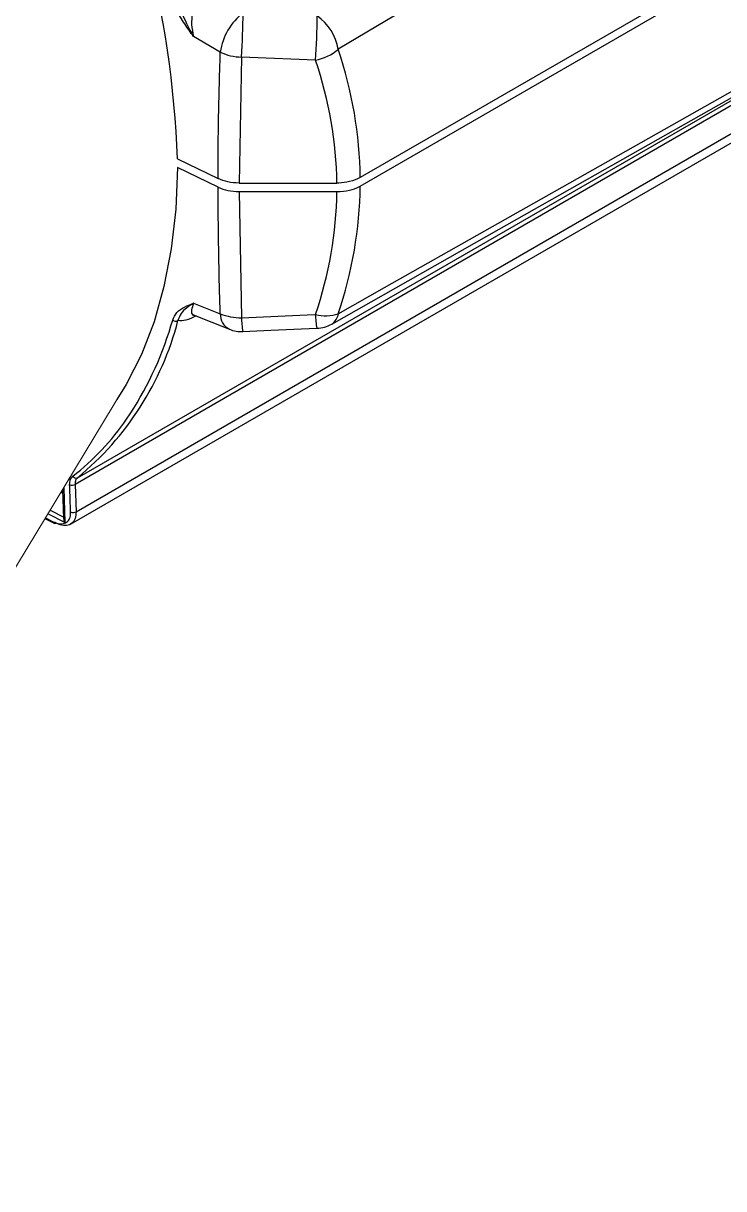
# Model space of a CAD drawing. Extents: x 11 to 120, y 2 to 94.
# Drawn here: x 84.855 to 87.52, y 66.736 to 71.172 of the extents above; entities that cross this region are included whole.
import ezdxf

# ---------------------------------------------------------------- set-up
doc = ezdxf.new("R2010")
doc.units = 0
doc.header["$MEASUREMENT"] = 0
doc.linetypes.add('SLD-Solid', pattern=[0])
doc.layers.add('OBJECT', color=7, linetype='CONTINUOUS')

msp = doc.modelspace()

# ---------------------------------------------------------------- linework, layer by layer
at = {"layer": 'OBJECT'}
for p, q in [((89.4488, 72.4967), (86.1367, 70.5848)), ((86.1367, 70.5521), (89.4488, 72.4641)), ((85.6045, 71.0622), (85.5026, 71.1214)), ((85.0609, 69.4421), (87.8321, 71.0418)), ((85.685, 71.0433), (85.6762, 70.5636)), ((87.8216, 71.0159), (85.0516, 69.4168)), ((85.0343, 69.2652), (87.958, 70.953)), ((85.0554, 69.3127), (87.9253, 70.9695)), ((85.441, 70.6556), (85.5959, 70.5805)), ((85.4588, 70.6465), (85.4592, 70.6467)), ((85.5959, 70.5478), (85.441, 70.6229)), ((85.6762, 70.5636), (86.0484, 70.5636)), ((85.6762, 70.531), (86.0484, 70.531)), ((85.6762, 70.531), (85.685, 70.0512)), ((85.5026, 70.1065), (85.6045, 70.0664)), ((85.5047, 70.0604), (85.639, 70.0072)), ((85.4165, 70.02), (85.4233, 70.0424)), ((85.0044, 69.3835), (84.998, 69.3867)), ((85.0039, 69.3965), (85.0079, 69.2874)), ((85.0085, 69.4042), (85.0132, 69.2722)), ((85.0516, 69.4168), (85.0554, 69.3127)), ((85.0132, 69.2722), (84.9486, 69.3052)), ((84.9569, 69.3188), (85.0084, 69.2925)), ((84.9372, 69.2863), (84.9715, 69.2687)), ((84.9392, 69.2896), (84.9683, 69.2747))]:
    msp.add_line(p, q, dxfattribs=at)
at = {"layer": 'OBJECT', "color": 7, "linetype": 'SLD-Solid', "lineweight": 15}
msp.add_line((83.3937, 66.7356), (85.2338, 69.7764), dxfattribs=at)
at = {"layer": 'OBJECT', "flags": 128}
for points in [[(89.398, 73.06), (89.2334, 72.9622), (88.5282, 72.5431), (86.0536, 71.0728)], [(86.0536, 70.066), (86.2299, 70.1658), (86.9353, 70.5651), (89.398, 71.9595)], [(86.0285, 70.027), (86.666, 70.3882), (89.3378, 71.9021)], [(85.9669, 71.031), (85.7172, 71.0419), (85.685, 71.0433)], [(85.441, 70.6229), (85.4346, 70.4646), (85.4175, 70.3134), (85.39, 70.1703), (85.3521, 70.0361), (85.304, 69.9114), (85.2461, 69.7972), (85.211, 69.7403)], [(85.685, 70.0512), (85.9346, 70.0622), (85.9669, 70.0636)], [(85.6905, 69.9985), (85.7962, 70.0032), (85.9723, 70.0109)]]:
    msp.add_lwpolyline(points, dxfattribs=at)
at = {"layer": 'OBJECT'}
for centre, radius, start, end in [((81.7902, 70.533), 3.6528, 1.9223, 27.9601), ((85.8321, 71.0302), 0.2298, 127.6431, 171.9863), ((82.3954, 71.2584), 3.2966, 356.2602, 359.1967), ((82.6757, 71.2461), 3.2982, 356.2609, 359.196), ((85.8558, 71.0369), 0.201, 10.2877, 54.1408), ((85.9226, 71.2336), 0.2074, 282.3086, 309.1436), ((85.687, 71.2331), 0.1898, 244.2347, 269.4), ((85.6779, 70.2357), 0.1846, 246.5521, 272.1989), ((85.67, 70.0649), 0.0655, 178.7487, 241.7785), ((85.942, 70.0513), 0.257, 180.02, 191.8595), ((86.0062, 70.2108), 0.1524, 255.0453, 288.1259), ((86.2237, 70.0637), 0.2569, 180.0177, 191.8608), ((85.9993, 70.0734), 0.0548, 302.1662, 352.2706), ((84.3314, 70.3296), 1.1489, 309.4209, 345.4028), ((84.1783, 70.392), 1.293, 325.8039, 343.2768), ((85.4351, 70.057), 0.0187, 230.9088, 295.4072), ((85.685, 70.1234), 0.125, 248.4109, 272.5142), ((85.9669, 70.1358), 0.125, 272.5143, 299.5299), ((84.4353, 70.2235), 0.9857, 308.063, 325.506), ((85.0551, 69.4551), 0.0143, 212.291, 294.1256), ((85.0405, 69.4357), 0.0219, 244.5383, 300.3338), ((85.0443, 69.3316), 0.0219, 244.4824, 300.4686), ((84.975, 69.2743), 0.00673, 176.2903, 238.1175), ((84.9738, 69.2751), 0.00696, 250.0091, 309.0703)]:
    msp.add_arc(centre, radius, start, end, dxfattribs=at)
for centre, major_axis, ratio, start_param, end_param in [((81.7068, 70.6195), (4.4298, -0.0781), 0.588782, 0.016641, 0.204544), ((81.7068, 70.5473), (4.3416, 0), 0.577382, 0.006515, 0.194163), ((81.7068, 70.6195), (4.4298, -0.0781), 0.588782, 6.099403, 6.287306), ((81.7068, 70.5473), (4.3416, 0), 0.577382, 6.089022, 6.276671)]:
    msp.add_ellipse(centre, major_axis=major_axis, ratio=ratio, start_param=start_param, end_param=end_param, dxfattribs=at)
for points, knots in [([(85.5512, 71.2937), (85.5426, 71.2877), (85.5255, 71.2757), (85.5073, 71.2451), (85.4965, 71.2083), (85.4933, 71.165), (85.4994, 71.1366), (85.5026, 71.1214)], [0, 0, 0, 0, 0.182198, 0.364245, 0.551043, 0.759195, 1, 1, 1, 1]), ([(85.5026, 71.1214), (85.5026, 71.1215), (85.4911, 71.1375), (85.4684, 71.1696), (85.4384, 71.2183), (85.4281, 71.2517), (85.4233, 71.2671)], [0, 0, 0, 0, 0.00268, 0.34979, 0.701238, 1, 1, 1, 1]), ([(85.4432, 71.2709), (85.4467, 71.2544), (85.4577, 71.2027), (85.484, 71.1535), (85.5026, 71.1216), (85.5026, 71.1214)], [0, 0, 0, 0, 0.319161, 0.99706, 1, 1, 1, 1]), ([(85.5959, 70.5805), (85.5962, 70.6486), (85.597, 70.8091), (85.6017, 70.9697), (85.6045, 71.0622)], [0, 0, 0, 0, 0.423826, 1, 1, 1, 1]), ([(86.1367, 70.5848), (86.1239, 70.5788), (86.0999, 70.5678), (86.0669, 70.5638), (86.0507, 70.5636), (86.0484, 70.5636)], [0, 0, 0, 0, 0.499401, 0.929163, 1, 1, 1, 1]), ([(85.6762, 70.5636), (85.6615, 70.5644), (85.6322, 70.5659), (85.608, 70.5756), (85.5959, 70.5805)], [0, 0, 0, 0, 0.5, 1, 1, 1, 1]), ([(85.5959, 70.5478), (85.608, 70.543), (85.6322, 70.5333), (85.6615, 70.5317), (85.6762, 70.531)], [0, 0, 0, 0, 0.5, 1, 1, 1, 1]), ([(85.6045, 70.0664), (85.6033, 70.1015), (85.5981, 70.262), (85.5969, 70.4225), (85.5959, 70.5478)], [0, 0, 0, 0, 0.219221, 1, 1, 1, 1]), ([(86.0484, 70.531), (86.0647, 70.532), (86.0951, 70.534), (86.1234, 70.5447), (86.1351, 70.5512), (86.1367, 70.5521)], [0, 0, 0, 0, 0.499397, 0.929176, 1, 1, 1, 1]), ([(85.4233, 70.0424), (85.4281, 70.0526), (85.4383, 70.0745), (85.4681, 70.0928), (85.4909, 70.102), (85.5026, 70.1065), (85.5026, 70.1065)], [0, 0, 0, 0, 0.298757, 0.643489, 0.997319, 1, 1, 1, 1]), ([(85.5026, 70.1065), (85.5026, 70.1065), (85.484, 70.0935), (85.4577, 70.079), (85.4467, 70.0495), (85.4432, 70.0401)], [0, 0, 0, 0, 0.00294, 0.680839, 1, 1, 1, 1]), ([(85.5026, 70.1065), (85.4995, 70.097), (85.4932, 70.0778), (85.4951, 70.063), (85.5035, 70.0621), (85.5053, 70.0619)], [0, 0, 0, 0, 0.442181, 0.885484, 1, 1, 1, 1]), ([(85.5126, 70.0584), (85.4988, 70.0516), (85.4715, 70.0379), (85.4525, 70.0393), (85.4432, 70.0401)], [0, 0, 0, 0, 0.505217, 1, 1, 1, 1]), ([(85.4973, 70.0622), (85.4979, 70.0624), (85.4988, 70.0628), (85.5032, 70.0605), (85.5046, 70.0597)], [0, 0, 0, 0, 0.692734, 1, 1, 1, 1]), ([(85.0311, 69.4159), (85.0314, 69.4225), (85.0321, 69.4359), (85.0393, 69.4436), (85.043, 69.4475)], [0, 0, 0, 0, 0.488655, 1, 1, 1, 1]), ([(85.0609, 69.4421), (85.0581, 69.4391), (85.0523, 69.433), (85.0518, 69.4223), (85.0516, 69.4168)], [0, 0, 0, 0, 0.486981, 1, 1, 1, 1]), ([(85.0349, 69.3118), (85.0346, 69.3197), (85.0333, 69.3544), (85.032, 69.3891), (85.0311, 69.4159)], [0, 0, 0, 0, 0.226065, 1, 1, 1, 1]), ([(84.9683, 69.2747), (84.9762, 69.2715), (84.9919, 69.2651), (85.0123, 69.2671), (85.0272, 69.2777), (85.0345, 69.294), (85.0347, 69.3069), (85.0349, 69.3118)], [0, 0, 0, 0, 0.2168345, 0.4336857, 0.6501667, 0.8664931, 1, 1, 1, 1]), ([(85.0554, 69.3127), (85.0548, 69.3036), (85.0535, 69.2852), (85.0404, 69.267), (85.0204, 69.2586), (84.9984, 69.2605), (84.9838, 69.2672), (84.9782, 69.2697)], [0, 0, 0, 0, 0.216841, 0.433701, 0.650254, 0.866699, 1, 1, 1, 1]), ([(85.0078, 69.2874), (85.0081, 69.2851), (85.0088, 69.2799), (85.0114, 69.2748), (85.0132, 69.2722), (85.0132, 69.2722)], [0, 0, 0, 0, 0.429515, 0.990676, 1, 1, 1, 1])]:
    msp.add_open_spline(points, degree=3, knots=knots, dxfattribs=at)

doc.saveas('drawing.dxf')
